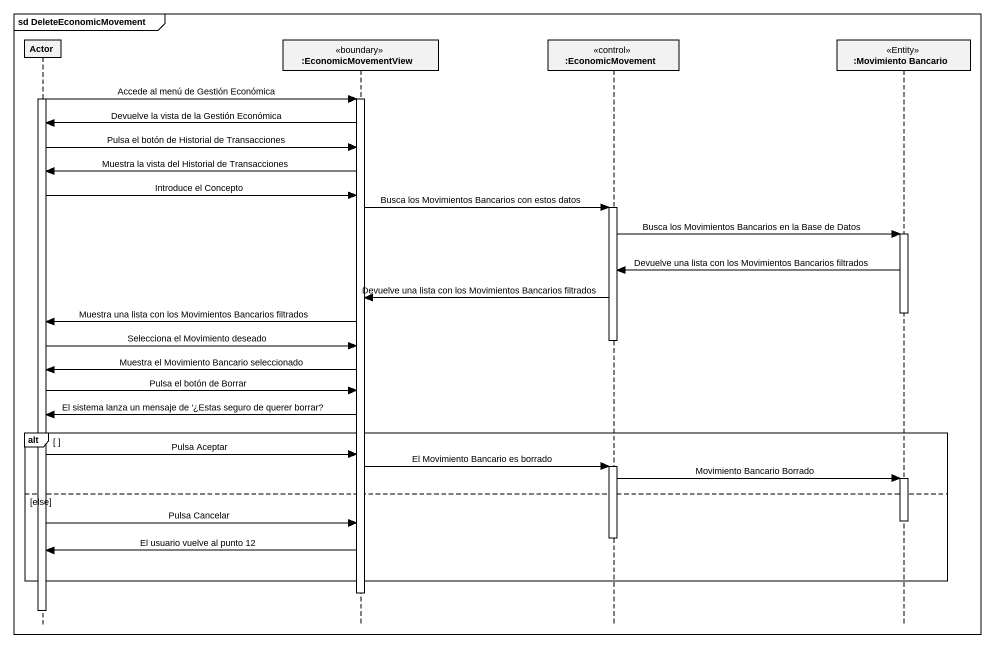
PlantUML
@startuml
mainframe sd DeleteEconomicMovement
hide footbox
participant "Actor" as Actor_
participant ":EconomicMovementView" as EconomicMovementView <<boundary>>
participant ":EconomicMovement" as EconomicMovement <<control>>
participant ":Movimiento Bancario" as Movimiento_Bancario <<Entity>>

activate Actor_
Actor_ -> EconomicMovementView : Accede al menú de Gestión Económica
activate EconomicMovementView
EconomicMovementView -> Actor_ : Devuelve la vista de la Gestión Económica
Actor_ -> EconomicMovementView : Pulsa el botón de Historial de Transacciones
EconomicMovementView -> Actor_ : Muestra la vista del Historial de Transacciones
Actor_ -> EconomicMovementView : Introduce el Concepto
EconomicMovementView -> EconomicMovement : Busca los Movimientos Bancarios con estos datos
activate EconomicMovement
EconomicMovement -> Movimiento_Bancario : Busca los Movimientos Bancarios en la Base de Datos
activate Movimiento_Bancario
Movimiento_Bancario -> EconomicMovement : Devuelve una lista con los Movimientos Bancarios filtrados
EconomicMovement -> EconomicMovementView : Devuelve una lista con los Movimientos Bancarios filtrados
deactivate Movimiento_Bancario
EconomicMovementView -> Actor_ : Muestra una lista con los Movimientos Bancarios filtrados
deactivate EconomicMovement
Actor_ -> EconomicMovementView : Selecciona el Movimiento deseado
EconomicMovementView -> Actor_ : Muestra el Movimiento Bancario seleccionado
Actor_ -> EconomicMovementView : Pulsa el botón de Borrar
EconomicMovementView -> Actor_ : El sistema lanza un mensaje de '¿Estas seguro de querer borrar?
alt
  Actor_ -> EconomicMovementView : Pulsa Aceptar
  EconomicMovementView -> EconomicMovement : El Movimiento Bancario es borrado
  activate EconomicMovement
  EconomicMovement -> Movimiento_Bancario : Movimiento Bancario Borrado
  activate Movimiento_Bancario
else else
  deactivate Movimiento_Bancario
  Actor_ -> EconomicMovementView : Pulsa Cancelar
  deactivate EconomicMovement
  EconomicMovementView -> Actor_ : El usuario vuelve al punto 12
end
deactivate EconomicMovementView
deactivate Actor_
@enduml
